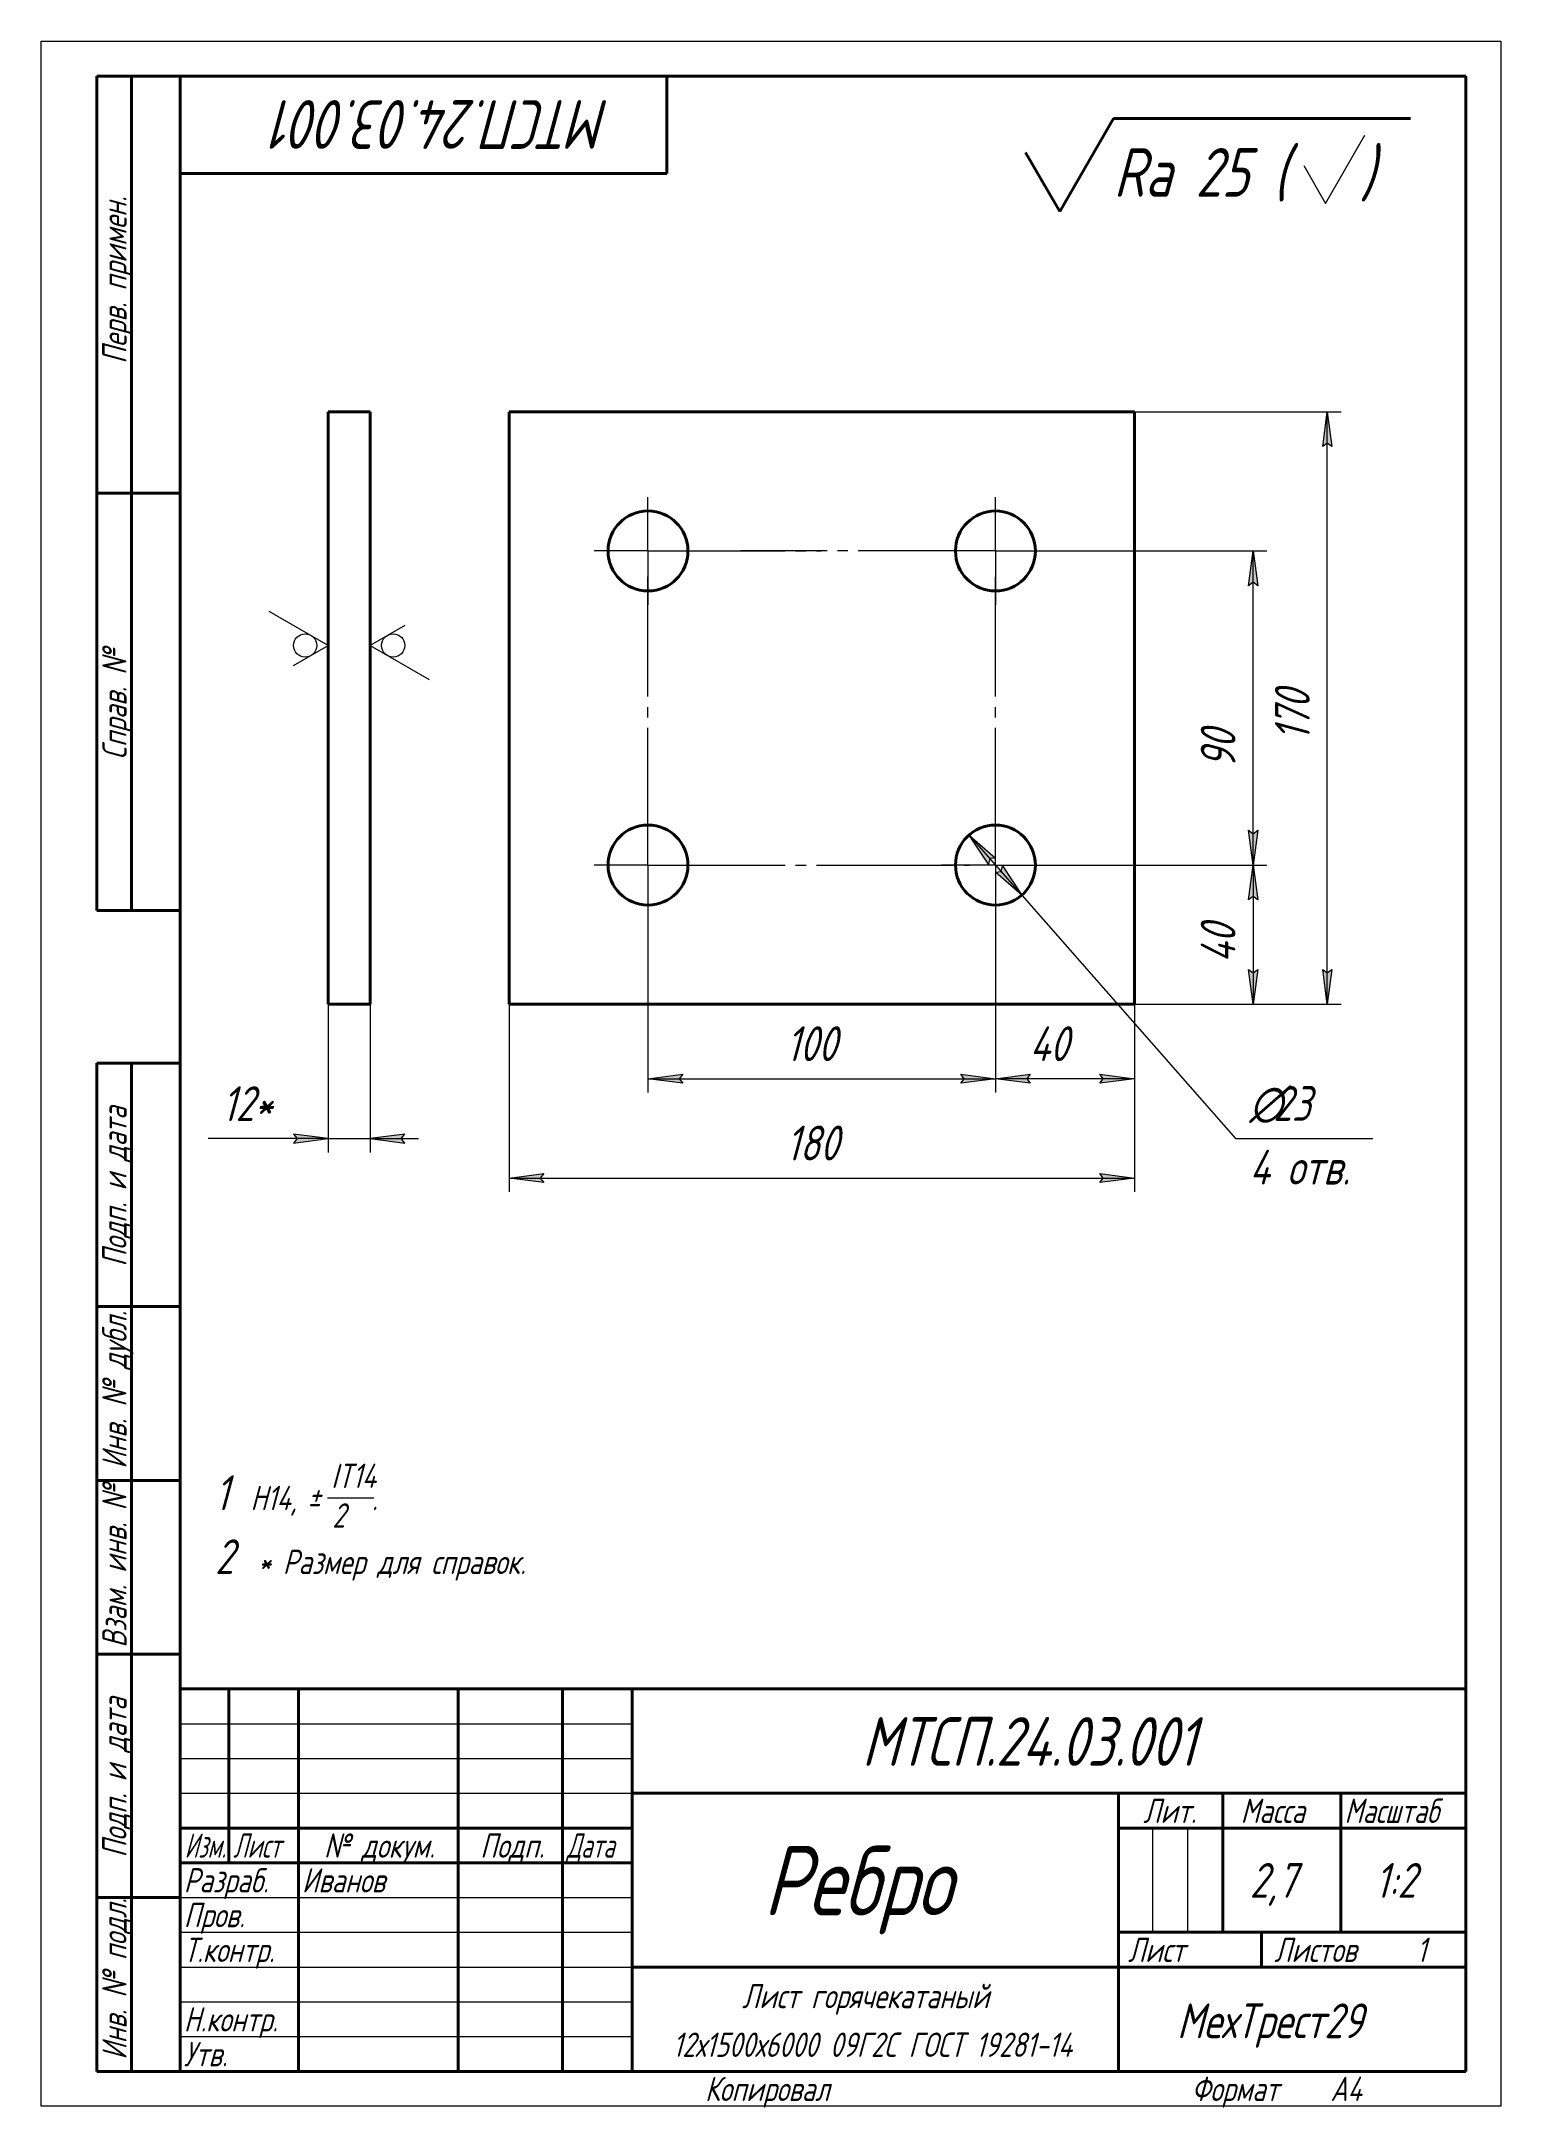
# Model space of a CAD drawing. Header units: millimetres. Extents: x 0 to 210, y 0 to 297.
import ezdxf

# ---------------------------------------------------------------- set-up
doc = ezdxf.new("R2010")
doc.units = ezdxf.units.MM
for name, pattern in [('K5LT_AXLED', [24.236477, 19.736477, -1.5, 1.5, -1.5]), ('K5LT_BASIC', [0]), ('K5LT_THIN', [0])]:
    doc.linetypes.add(name, pattern=pattern)
doc.layers.add('Системный слой', color=7, linetype='Continuous')
doc.styles.add('KDIMTEXTSTYLE', font='GOST_AU.SHX', dxfattribs={"width": 0.96, "oblique": 15, "height": 5})
doc.styles.add('KTEXTSTYLE', font='GOST_AU.SHX', dxfattribs={"width": 0.96, "height": 5})
doc.dimstyles.new('KDIMSTYLE (0.50)', dxfattribs={"dimtxt": 5, "dimasz": 1, "dimexe": 2, "dimexo": 0, "dimgap": 1, "dimtad": 1, "dimlfac": 2, "dimtxsty": 'KDIMTEXTSTYLE', "dimsah": 1, "dimcen": 0, "dimdle": 1, "dimadec": 0, "dimazin": 0, "dimtfac": 0.667, "dimtmove": 0, "dimatfit": 3, "dimfxl": 1, "dimtvp": 1, "dimtolj": 1, "dimtzin": 0, "dimarcsym": 0})

# ---------------------------------------------------------------- blocks, each defined once
blk = doc.blocks.new('D0')
at = {"layer": 'Системный слой'}
blk.add_hatch(color=7, dxfattribs=at).paths.add_polyline_path([(51.8, 139.16), (52.3, 139.82), (47.3, 139.16), (52.3, 138.5)])
at = {"layer": 'Системный слой', "color": 7, "linetype": 'K5LT_THIN', "lineweight": 18}
for p, q in [((41.3, 158.51), (41.3, 137.16)), ((47.3, 158.51), (47.3, 137.16)), ((52.3, 139.82), (47.3, 139.16)), ((51.8, 139.16), (52.3, 139.82)), ((41.3, 139.16), (38.3, 139.16)), ((41.3, 139.16), (47.3, 139.16)), ((47.3, 139.16), (52.3, 138.5)), ((47.3, 139.16), (54.3, 139.16)), ((52.3, 138.5), (51.8, 139.16))]:
    blk.add_line(p, q, dxfattribs=at)
blk.add_wipeout([(26.01, 140.16), (26.01, 147.29), (35.89, 147.29), (35.89, 140.16)]).dxf.layer = 'Системный слой'
at = {"layer": 'Системный слой'}
blk.add_hatch(color=7, dxfattribs=at).paths.add_polyline_path([(36.3, 138.5), (41.3, 139.16), (36.3, 139.82), (36.8, 139.16)])
at = {"layer": 'Системный слой', "color": 7, "linetype": 'K5LT_THIN', "lineweight": 18}
for p, q in [((41.3, 139.16), (36.3, 139.82)), ((36.3, 139.82), (36.8, 139.16)), ((38.3, 139.16), (24.01, 139.16)), ((41.3, 139.16), (34.3, 139.16)), ((36.8, 139.16), (36.3, 138.5)), ((36.3, 138.5), (41.3, 139.16))]:
    blk.add_line(p, q, dxfattribs=at)
at = {"layer": 'Системный слой', "color": 7, "insert": (26.01, 146.69), "char_height": 5, "attachment_point": 1, "style": 'KTEXTSTYLE'}
blk.add_mtext('\\H3.5;\\W0.965;\\Q15;\\Q15;\\H5.00;12*', dxfattribs=at)
blk = doc.blocks.new('KDIMARROW_02')
at = {"layer": 'Системный слой'}
blk.add_hatch(color=0, dxfattribs=at).paths.add_polyline_path([(4.5, 0), (5, 0.66), (0, 0), (5, -0.66)])
at = {"layer": 'Системный слой', "color": 0, "linetype": 'K5LT_THIN', "lineweight": 18}
for p, q in [((0, 0), (-1, 0)), ((5, 0.66), (0, 0)), ((0, 0), (5, -0.66)), ((0, 0), (7, 0)), ((4.5, 0), (5, 0.66)), ((5, -0.66), (4.5, 0))]:
    blk.add_line(p, q, dxfattribs=at)
blk = doc.blocks.new('U0')
at = {"layer": 'Системный слой', "color": 7, "linetype": 'K5LT_THIN', "lineweight": 18}
for p, q in [((41.3, 210.1), (32.8, 215.01)), ((36.3, 207.22), (41.3, 210.1))]:
    blk.add_line(p, q, dxfattribs=at)
blk.add_arc((37.97, 210.1), 1.67, 0, 360, dxfattribs=at)
blk = doc.blocks.new('U1')
at = {"layer": 'Системный слой', "color": 7, "linetype": 'K5LT_THIN', "lineweight": 18}
for p, q in [((52.3, 212.99), (47.3, 210.1)), ((47.3, 210.1), (55.8, 205.19))]:
    blk.add_line(p, q, dxfattribs=at)
blk.add_arc((50.63, 210.1), 1.67, 0, 360, dxfattribs=at)
blk = doc.blocks.new('U2')
at = {"layer": 'Системный слой', "color": 30, "linetype": 'K5LT_AXLED', "lineweight": 18, "true_color": 0xff8000}
for q in [(87.3, 219.95), (79.55, 178.51), (133.55, 178.51), (87.3, 170.76)]:
    blk.add_line((87.3, 178.51), q, dxfattribs=at)
blk = doc.blocks.new('U3')
at = {"layer": 'Системный слой', "color": 30, "linetype": 'K5LT_AXLED', "lineweight": 18, "true_color": 0xff8000}
for q in [(87.3, 231.45), (79.55, 223.7), (112.24, 223.7), (87.3, 215.95)]:
    blk.add_line((87.3, 223.7), q, dxfattribs=at)
blk = doc.blocks.new('U4')
at = {"layer": 'Системный слой', "color": 30, "linetype": 'K5LT_AXLED', "lineweight": 18, "true_color": 0xff8000}
for q in [(137.3, 219.95), (129.55, 178.51), (145.05, 178.51), (137.3, 170.76)]:
    blk.add_line((137.3, 178.51), q, dxfattribs=at)
blk = doc.blocks.new('U5')
at = {"layer": 'Системный слой', "color": 30, "linetype": 'K5LT_AXLED', "lineweight": 18, "true_color": 0xff8000}
for q in [(137.3, 231.45), (100.67, 223.7), (145.05, 223.7), (137.3, 215.95)]:
    blk.add_line((137.3, 223.7), q, dxfattribs=at)
blk = doc.blocks.new('D1')
at = {"layer": 'Системный слой'}
for points in [[(72.3, 132.84), (71.8, 133.5), (72.3, 134.16), (67.3, 133.5)], [(157.3, 133.5), (152.3, 134.16), (152.8, 133.5), (152.3, 132.84)]]:
    blk.add_hatch(color=7, dxfattribs=at).paths.add_polyline_path(points)
at = {"layer": 'Системный слой', "color": 7, "linetype": 'K5LT_THIN', "lineweight": 18}
for p, q in [((67.3, 158.51), (67.3, 131.5)), ((157.3, 158.51), (157.3, 131.5)), ((67.3, 133.5), (72.3, 134.16)), ((72.3, 134.16), (71.8, 133.5)), ((152.8, 133.5), (152.3, 134.16)), ((152.3, 134.16), (157.3, 133.5)), ((72.3, 132.84), (67.3, 133.5)), ((71.8, 133.5), (72.3, 132.84)), ((157.3, 133.5), (152.3, 132.84)), ((152.3, 132.84), (152.8, 133.5))]:
    blk.add_line(p, q, dxfattribs=at)
blk.add_wipeout([(107.16, 134.5), (107.16, 141.63), (117.03, 141.63), (117.03, 134.5)]).dxf.layer = 'Системный слой'
blk.add_line((67.3, 133.5), (157.3, 133.5), dxfattribs=at)
at = {"layer": 'Системный слой', "color": 7, "insert": (107.16, 141.03), "char_height": 5, "attachment_point": 1, "style": 'KTEXTSTYLE'}
blk.add_mtext('\\H3.5;\\W0.965;\\Q15;\\Q15;\\H5.00;180', dxfattribs=at)
blk = doc.blocks.new('KDIMARROW_01')
at = {"layer": 'Системный слой'}
blk.add_hatch(color=0, dxfattribs=at).paths.add_polyline_path([(-5, -0.66), (0, 0), (-5, 0.66), (-4.5, 0)])
at = {"layer": 'Системный слой', "color": 0, "linetype": 'K5LT_THIN', "lineweight": 18}
for p, q in [((-4.5, 0), (-5, 0.66)), ((-5, 0.66), (0, 0)), ((0, 0), (-5, -0.66)), ((-5, -0.66), (-4.5, 0)), ((0, 0), (-1, 0))]:
    blk.add_line(p, q, dxfattribs=at)
blk = doc.blocks.new('D2')
at = {"layer": 'Системный слой'}
for points in [[(185.71, 238.7), (185.05, 243.7), (184.39, 238.7), (185.05, 239.2)], [(185.05, 158.51), (185.71, 163.51), (185.05, 163.01), (184.39, 163.51)]]:
    blk.add_hatch(color=7, dxfattribs=at).paths.add_polyline_path(points)
at = {"layer": 'Системный слой', "color": 7, "linetype": 'K5LT_THIN', "lineweight": 18}
for p, q in [((157.3, 243.7), (187.05, 243.7)), ((184.39, 238.7), (185.05, 243.7)), ((185.05, 243.7), (185.71, 238.7)), ((185.05, 239.2), (184.39, 238.7)), ((185.71, 238.7), (185.05, 239.2)), ((185.05, 158.51), (184.39, 163.51)), ((184.39, 163.51), (185.05, 163.01)), ((185.05, 163.01), (185.71, 163.51)), ((185.71, 163.51), (185.05, 158.51)), ((157.3, 158.51), (187.05, 158.51))]:
    blk.add_line(p, q, dxfattribs=at)
blk.add_wipeout([(184.05, 196.37), (176.92, 196.37), (176.92, 206.24), (184.05, 206.24)]).dxf.layer = 'Системный слой'
blk.add_line((185.05, 158.51), (185.05, 243.7), dxfattribs=at)
at = {"layer": 'Системный слой', "color": 7, "insert": (177.52, 196.37), "char_height": 5, "attachment_point": 1, "rotation": 90, "style": 'KTEXTSTYLE'}
blk.add_mtext('\\H3.5;\\W0.965;\\Q15;\\Q15;\\H5.00;170', dxfattribs=at)
blk = doc.blocks.new('D3')
at = {"layer": 'Системный слой'}
for points in [[(91.8, 147.78), (92.3, 148.44), (87.3, 147.78), (92.3, 147.12)], [(137.3, 147.78), (132.3, 148.44), (132.8, 147.78), (132.3, 147.12)]]:
    blk.add_hatch(color=7, dxfattribs=at).paths.add_polyline_path(points)
at = {"layer": 'Системный слой', "color": 7, "linetype": 'K5LT_THIN', "lineweight": 18}
for p, q in [((87.3, 178.51), (87.3, 145.78)), ((137.3, 178.51), (137.3, 145.78)), ((87.3, 147.78), (92.3, 148.44)), ((92.3, 147.12), (87.3, 147.78)), ((92.3, 148.44), (91.8, 147.78)), ((91.8, 147.78), (92.3, 147.12)), ((132.8, 147.78), (132.3, 148.44)), ((132.3, 148.44), (137.3, 147.78)), ((137.3, 147.78), (132.3, 147.12)), ((132.3, 147.12), (132.8, 147.78))]:
    blk.add_line(p, q, dxfattribs=at)
blk.add_wipeout([(107.16, 148.78), (107.16, 155.92), (117.03, 155.92), (117.03, 148.78)]).dxf.layer = 'Системный слой'
blk.add_line((87.3, 147.78), (137.3, 147.78), dxfattribs=at)
at = {"layer": 'Системный слой', "color": 7, "insert": (107.16, 155.32), "char_height": 5, "attachment_point": 1, "style": 'KTEXTSTYLE'}
blk.add_mtext('\\H3.5;\\W0.965;\\Q15;\\Q15;\\H5.00;100', dxfattribs=at)
blk = doc.blocks.new('D4')
at = {"layer": 'Системный слой'}
blk.add_hatch(color=7, dxfattribs=at).paths.add_polyline_path([(157.3, 147.78), (152.3, 148.44), (152.8, 147.78), (152.3, 147.12)])
at = {"layer": 'Системный слой', "color": 7, "linetype": 'K5LT_THIN', "lineweight": 18}
for p, q in [((137.3, 178.51), (137.3, 145.78)), ((157.3, 158.51), (157.3, 145.78)), ((152.8, 147.78), (152.3, 148.44)), ((152.3, 148.44), (157.3, 147.78)), ((157.3, 147.78), (152.3, 147.12)), ((152.3, 147.12), (152.8, 147.78))]:
    blk.add_line(p, q, dxfattribs=at)
blk.add_wipeout([(142.21, 148.78), (142.21, 155.92), (150.06, 155.92), (150.06, 148.78)]).dxf.layer = 'Системный слой'
at = {"layer": 'Системный слой'}
blk.add_hatch(color=7, dxfattribs=at).paths.add_polyline_path([(141.8, 147.78), (142.3, 148.44), (137.3, 147.78), (142.3, 147.12)])
at = {"layer": 'Системный слой', "color": 7, "linetype": 'K5LT_THIN', "lineweight": 18}
for p, q in [((137.3, 147.78), (142.3, 148.44)), ((142.3, 147.12), (137.3, 147.78)), ((157.3, 147.78), (137.3, 147.78)), ((142.3, 148.44), (141.8, 147.78)), ((141.8, 147.78), (142.3, 147.12))]:
    blk.add_line(p, q, dxfattribs=at)
at = {"layer": 'Системный слой', "color": 7, "insert": (142.21, 155.32), "char_height": 5, "attachment_point": 1, "style": 'KTEXTSTYLE'}
blk.add_mtext('\\H3.5;\\W0.965;\\Q15;\\Q15;\\H5.00;40', dxfattribs=at)
blk = doc.blocks.new('D5')
at = {"layer": 'Системный слой', "color": 7, "linetype": 'K5LT_THIN', "lineweight": 18}
for p, q in [((137.3, 178.51), (176.37, 178.51)), ((137.3, 158.51), (176.37, 158.51))]:
    blk.add_line(p, q, dxfattribs=at)
blk.add_wipeout([(173.37, 164.43), (166.24, 164.43), (166.24, 172.27), (173.37, 172.27)]).dxf.layer = 'Системный слой'
at = {"layer": 'Системный слой'}
for points in [[(175.03, 173.51), (174.37, 178.51), (173.72, 173.51), (174.37, 174.01)], [(174.37, 158.51), (175.03, 163.51), (174.37, 163.01), (173.72, 163.51)]]:
    blk.add_hatch(color=7, dxfattribs=at).paths.add_polyline_path(points)
at = {"layer": 'Системный слой', "color": 7, "linetype": 'K5LT_THIN', "lineweight": 18}
for p, q in [((173.72, 173.51), (174.37, 178.51)), ((174.37, 178.51), (175.03, 173.51)), ((174.37, 178.51), (174.37, 158.51)), ((174.37, 174.01), (173.72, 173.51)), ((175.03, 173.51), (174.37, 174.01)), ((174.37, 158.51), (173.72, 163.51)), ((173.72, 163.51), (174.37, 163.01)), ((174.37, 163.01), (175.03, 163.51)), ((175.03, 163.51), (174.37, 158.51))]:
    blk.add_line(p, q, dxfattribs=at)
at = {"layer": 'Системный слой', "color": 7, "insert": (166.84, 164.43), "char_height": 5, "attachment_point": 1, "rotation": 90, "style": 'KTEXTSTYLE'}
blk.add_mtext('\\H3.5;\\W0.965;\\Q15;\\Q15;\\H5.00;40', dxfattribs=at)
blk = doc.blocks.new('D6')
at = {"layer": 'Системный слой'}
for points in [[(175.03, 218.7), (174.37, 223.7), (173.72, 218.7), (174.37, 219.2)], [(174.37, 178.51), (175.03, 183.51), (174.37, 183.01), (173.72, 183.51)]]:
    blk.add_hatch(color=7, dxfattribs=at).paths.add_polyline_path(points)
at = {"layer": 'Системный слой', "color": 7, "linetype": 'K5LT_THIN', "lineweight": 18}
for p, q in [((137.3, 223.7), (176.37, 223.7)), ((173.72, 218.7), (174.37, 223.7)), ((174.37, 223.7), (175.03, 218.7)), ((174.37, 219.2), (173.72, 218.7)), ((175.03, 218.7), (174.37, 219.2)), ((174.37, 178.51), (173.72, 183.51)), ((173.72, 183.51), (174.37, 183.01)), ((174.37, 183.01), (175.03, 183.51)), ((175.03, 183.51), (174.37, 178.51)), ((137.3, 178.51), (176.37, 178.51))]:
    blk.add_line(p, q, dxfattribs=at)
blk.add_wipeout([(173.37, 192.43), (166.24, 192.43), (166.24, 200.27), (173.37, 200.27)]).dxf.layer = 'Системный слой'
blk.add_line((174.37, 178.51), (174.37, 223.7), dxfattribs=at)
at = {"layer": 'Системный слой', "color": 7, "insert": (166.84, 192.43), "char_height": 5, "attachment_point": 1, "rotation": 90, "style": 'KTEXTSTYLE'}
blk.add_mtext('\\H3.5;\\W0.965;\\Q15;\\Q15;\\H5.00;90', dxfattribs=at)
blk = doc.blocks.new('D7')
at = {"layer": 'Системный слой'}
for points in [[(137.3, 179.51), (133.51, 182.83), (136.31, 178.64), (136.48, 179.45)], [(141.09, 174.19), (138.29, 178.38), (138.12, 177.57), (137.3, 177.51)]]:
    blk.add_hatch(color=7, dxfattribs=at).paths.add_polyline_path(points)
at = {"layer": 'Системный слой', "color": 7, "linetype": 'K5LT_THIN', "lineweight": 18}
for p, q in [((133.51, 182.83), (137.3, 179.51)), ((136.31, 178.64), (133.51, 182.83)), ((133.51, 182.83), (141.09, 174.19)), ((136.48, 179.45), (136.31, 178.64)), ((137.3, 179.51), (136.48, 179.45)), ((138.12, 177.57), (138.29, 178.38)), ((138.29, 178.38), (141.09, 174.19)), ((137.3, 177.51), (138.12, 177.57)), ((141.09, 174.19), (137.3, 177.51)), ((141.09, 174.19), (171.84, 139.16))]:
    blk.add_line(p, q, dxfattribs=at)
blk.add_wipeout([(173.84, 131.02), (173.84, 147.42), (188.95, 147.42), (188.95, 131.02)]).dxf.layer = 'Системный слой'
blk.add_line((171.84, 139.16), (191.58, 139.16), dxfattribs=at)
at = {"layer": 'Системный слой', "color": 7, "char_height": 5, "attachment_point": 1, "style": 'KTEXTSTYLE'}
for s, insert in [('\\H3.5;\\W0.965;\\Q15;\\Q15;\\H5.00;∅', (173.84, 146.72)), ('\\H3.5;\\W0.965;\\Q15;\\Q15;\\H5.00;23', (177.28, 146.72)), ('\\H3.5;\\W0.965;\\Q15;\\Q15;\\H5.00;4 отв.', (173.84, 137.56))]:
    blk.add_mtext(s, dxfattribs=dict(at, insert=insert))
blk = doc.blocks.new('U6')
at = {"color": 7, "linetype": 'K5LT_THIN', "lineweight": 18}
for p, q in [((0, 0), (0, 297)), ((0, 297), (210, 297)), ((210, 297), (210, 0)), ((20, 55), (85, 55)), ((20, 50), (85, 50)), ((20, 45), (85, 45)), ((159.96, 25), (159.96, 40)), ((164.98, 25), (164.98, 40)), ((20, 30), (85, 30)), ((20, 25), (85, 25)), ((20, 20), (85, 20)), ((20, 15), (85, 15)), ((20, 10), (85, 10)), ((210, 0), (0, 0))]:
    blk.add_line(p, q, dxfattribs=at)
at = {"color": 150, "linetype": 'K5LT_BASIC', "lineweight": 40, "true_color": 0x0080ff}
for p, q in [((8, 172), (8, 292)), ((20, 292), (8, 292)), ((13, 172), (13, 292)), ((20, 5), (20, 292)), ((20, 292), (205, 292)), ((90, 292), (90, 278)), ((205, 292), (205, 5)), ((90, 278), (20, 278)), ((20, 232), (8, 232)), ((20, 172), (8, 172)), ((8, 5), (8, 150)), ((20, 150), (8, 150)), ((13, 5), (13, 150)), ((20, 115), (8, 115)), ((20, 90), (8, 90)), ((20, 65), (8, 65)), ((20, 60), (205, 60)), ((20, 5), (20, 60)), ((27, 35), (27, 60)), ((37, 5), (37, 60)), ((60, 5), (60, 60)), ((75, 5), (75, 60)), ((85, 5), (85, 60)), ((85, 45), (205, 45)), ((155, 5), (155, 45)), ((170, 25), (170, 45)), ((187, 25), (187, 45)), ((20, 40), (85, 40)), ((155, 40), (170, 40)), ((170, 40), (205, 40)), ((20, 35), (85, 35)), ((20, 30), (8, 30)), ((155, 25), (205, 25)), ((175.57, 20), (175.57, 25)), ((85, 20), (155, 20)), ((155, 20), (205, 20)), ((20, 5), (8, 5)), ((205, 5), (20, 5))]:
    blk.add_line(p, q, dxfattribs=at)
at = {"color": 7, "attachment_point": 1, "style": 'KTEXTSTYLE'}
for s, insert, char_height, rotation in [('\\H3.5;\\W0.965;\\Q15;\\Q15;\\H7.00;МТСП.24.03.001', (81.93, 281.55), 7, 180), ('\\H3.5;\\W0.965;\\Q15;\\Q15;Перв. примен.', (8.77, 250.61), 3.5, 90), ('\\H3.5;\\W0.965;\\Q15;\\Q15;Справ. №', (8.77, 193.68), 3.5, 90), ('\\H3.5;\\W0.965;\\Q15;\\Q15;Подп. и дата', (8.77, 120.75), 3.5, 90), ('\\H3.5;\\W0.965;\\Q15;\\Q15;Инв. № дубл.', (8.77, 91.67), 3.5, 90), ('\\H3.5;\\W0.965;\\Q15;\\Q15;Взам. инв. №', (8.77, 65.94), 3.5, 90), ('\\H3.5;\\W0.965;\\Q15;\\Q15;Подп. и дата', (8.77, 35.75), 3.5, 90), ('\\H3.5;\\W0.965;\\Q15;\\Q15;Инв. № подл.', (8.77, 6.67), 3.5, 90)]:
    blk.add_mtext(s, dxfattribs=dict(at, insert=insert, char_height=char_height, rotation=rotation))
for s, insert, char_height in [('\\H3.5;\\W0.965;\\Q15;\\Q15;\\H7.00;МТСП.24.03.001', (118.07, 55.95), 7), ('\\H3.5;\\W0.965;\\Q15;\\Q15;Лит.', (158.56, 44.23), 3.5), ('\\H3.5;\\W0.965;\\Q15;\\Q15;Масса', (172.58, 44.23), 3.5), ('\\H3.5;\\W0.965;\\Q15;\\Q15;\\W0.941;Масштаб', (187.52, 44.23), 3.5), ('\\H3.5;\\W0.965;\\Q15;\\Q15;\\W0.797;Изм.', (20.61, 39.23), 3.5), ('\\H3.5;\\W0.965;\\Q15;\\Q15;\\W0.807;Лист', (27.6, 39.23), 3.5), ('\\H3.5;\\W0.965;\\Q15;\\Q15;№ докум.', (40.67, 39.23), 3.5), ('\\H3.5;\\W0.965;\\Q15;\\Q15;Подп.', (63.15, 39.23), 3.5), ('\\H3.5;\\W0.965;\\Q15;\\Q15;\\W0.807;Дата', (75.6, 39.23), 3.5), ('\\H3.5;\\W0.965;\\Q15;\\Q15;\\H10.00;Ребро', (103.89, 37.43), 10), ('\\H3.5;\\W0.965;\\Q15;\\Q15;Разраб.', (20.5, 34.23), 3.5), ('\\H3.5;\\W0.965;\\Q15;\\Q15;Иванов', (37.5, 34.23), 3.5), ('\\H3.5;\\W0.965;\\Q15;\\Q15;\\H5.00;2,7', (173.89, 34.97), 5), ('\\H3.5;\\W0.965;\\Q15;\\Q15;\\H5.00;1:2', (191.92, 34.97), 5), ('\\H3.5;\\W0.965;\\Q15;\\Q15;Пров.', (20.5, 29.23), 3.5), ('\\H3.5;\\W0.965;\\Q15;\\Q15;Т.контр.', (20.5, 24.23), 3.5), ('\\H3.5;\\W0.965;\\Q15;\\Q15;Лист', (156.36, 24.23), 3.5), ('\\H3.5;\\W0.965;\\Q15;\\Q15;Листов', (177.41, 24.23), 3.5), ('\\H3.5;\\W0.965;\\Q15;\\Q15;1', (197.91, 24.23), 3.5), ('\\H3.5;\\W0.965;\\Q15;\\Q15;Лист горячекатаный', (100.84, 17.58), 3.5), ('\\H3.5;\\W0.965;\\Q15;\\Q15;Н.контр.', (20.5, 14.23), 3.5), ('\\H3.5;\\W0.965;\\Q15;\\Q15;\\H5.00;МехТрест29', (163.41, 14.77), 5), ('\\H3.5;\\W0.965;\\Q15;\\Q15;Утв.', (20.5, 9.23), 3.5), ('\\H3.5;\\W0.965;\\Q15;\\Q15;   12х1500х6000 09Г2С ГОСТ 19281-14', (85.66, 10.58), 3.5), ('\\H3.5;\\W0.965;\\Q15;\\Q15;Копировал', (95.5, 4.23), 3.5), ('\\H3.5;\\W0.965;\\Q15;\\Q15;Формат', (165.5, 4.23), 3.5), ('\\H3.5;\\W0.965;\\Q15;\\Q15;A4', (185.5, 4.23), 3.5)]:
    blk.add_mtext(s, dxfattribs=dict(at, insert=insert, char_height=char_height))
blk = doc.blocks.new('U7')
at = {"color": 7, "linetype": 'K5LT_THIN', "lineweight": 18}
blk.add_line((41.2, 87.48), (47.87, 87.48), dxfattribs=at)
at = {"color": 7, "attachment_point": 1, "style": 'KTEXTSTYLE'}
for s, insert, char_height in [('\\H3.5;\\W0.965;\\Q15;\\Q15;IT14', (41.72, 92.41), 3.5), ('\\H3.5;\\W0.965;\\Q15;\\Q15;\\H5.00;1', (25, 90.73), 5), ('\\H3.5;\\W0.965;\\Q15;\\Q15;H14, ', (30.12, 89.23), 3.5), ('\\H3.5;\\W0.965;\\Q15;\\Q15;±', (38.27, 89.23), 3.5), ('\\H3.5;\\W0.965;\\Q15;\\Q15;2', (41.87, 86.71), 3.5), ('\\H3.5;\\W0.965;\\Q15;\\Q15;.', (47.58, 89.23), 3.5), ('\\H3.5;\\W0.965;\\Q15;\\Q15;\\H5.00;2', (25, 81.53), 5), ('\\H3.5;\\W0.965;\\Q15;\\Q15;* Размер для справок.', (31.17, 80.03), 3.5)]:
    blk.add_mtext(s, dxfattribs=dict(at, insert=insert, char_height=char_height))
blk = doc.blocks.new('U8')
at = {"color": 150, "linetype": 'K5LT_BASIC', "lineweight": 40, "true_color": 0x0080ff}
for p, q in [((146.55, 272.51), (154.28, 285.91)), ((154.28, 285.91), (197, 285.91)), ((141.64, 281.01), (146.55, 272.51))]:
    blk.add_line(p, q, dxfattribs=at)
at = {"color": 7, "linetype": 'K5LT_THIN', "lineweight": 18}
for p, q in [((184.77, 273.69), (190.45, 283.49)), ((181.67, 279.13), (184.77, 273.69))]:
    blk.add_line(p, q, dxfattribs=at)
at = {"color": 7, "char_height": 7, "attachment_point": 1, "style": 'KTEXTSTYLE'}
for s, insert in [('\\H3.5;\\W0.965;\\Q15;\\Q15;\\H7.00;Ra 25 (', (154.28, 281.65)), ('\\H3.5;\\W0.965;\\Q15;\\Q15;\\H7.00;)', (189.75, 281.65))]:
    blk.add_mtext(s, dxfattribs=dict(at, insert=insert))

msp = doc.modelspace()

# ---------------------------------------------------------------- linework, layer by layer
at = {"layer": 'Системный слой', "color": 150, "linetype": 'K5LT_BASIC', "lineweight": 40, "true_color": 0x0080ff}
for p, q in [((41.2996, 243.696), (41.2996, 158.5105)), ((41.2996, 243.696), (47.2996, 243.696)), ((47.2996, 243.696), (47.2996, 158.5105)), ((67.2996, 158.5105), (67.2996, 243.696)), ((67.2996, 243.696), (157.2996, 243.696)), ((157.2996, 243.696), (157.2996, 158.5105)), ((41.2996, 158.5105), (47.2996, 158.5105)), ((157.2996, 158.5105), (67.2996, 158.5105))]:
    msp.add_line(p, q, dxfattribs=at)
for centre in [(87.2996, 223.696), (137.2996, 223.696), (87.2996, 178.5105), (137.2996, 178.5105)]:
    msp.add_circle(centre, 5.75, dxfattribs=at)

# ---------------------------------------------------------------- block references
for name in ['U8', 'U7']:
    msp.add_blockref(name, (0, 0))
at = {"layer": 'Системный слой'}
for name in ['U3', 'U5', 'U2', 'U4', 'U0', 'U1']:
    msp.add_blockref(name, (0, 0), dxfattribs=at)

# ---------------------------------------------------------------- next in the draw order: dimensions: what is measured, and where the dimension line sits
at = {"layer": 'Системный слой', "color": 7}
for base, p1, p2, override, picture, middle in [((41.2996, 139.1581), (47.2996, 158.5105), (41.2996, 158.5105), {"dimexo": 0, "dimpost": '\\H5.0;\\W0.965;\\Q15;<>\\H5.0;\\W0.965;\\Q15;\\Q15;*', "dimblk1": 'KDIMARROW_02', "dimblk2": 'KDIMARROW_02', "dimse1": 0, "dimse2": 0, "dimclrt": 7, "dimtol": 1, "dimtp": 0, "dimtm": 0, "dimtdec": 5, "dimtolj": 1}, 'D0', (31.1563, 139.1581)), ((67.2996, 133.4968), (157.2996, 158.5105), (67.2996, 158.5105), {"dimexo": 0, "dimpost": '\\H5.0;\\W0.965;\\Q15;<>', "dimblk1": 'KDIMARROW_01', "dimblk2": 'KDIMARROW_01', "dimse1": 0, "dimse2": 0, "dimclrt": 7, "dimtol": 1, "dimtp": 0, "dimtm": 0, "dimtdec": 5, "dimtolj": 1}, 'D1', (112.2996, 133.4968))]:
    dim = msp.add_linear_dim(base=base, p1=p1, p2=p2, dimstyle='KDIMSTYLE (0.50)', override=override, dxfattribs=at)
    dim.commit()
    dim.dimension.update_dxf_attribs({"geometry": picture, "text_midpoint": middle, "dimtype": 160})

# ---------------------------------------------------------------- next in the draw order: dimensions: what is measured, and where the dimension line sits
dim = msp.add_linear_dim(base=(185.053, 158.5105), p1=(157.2996, 243.696), p2=(157.2996, 158.5105), angle=90, dimstyle='KDIMSTYLE (0.50)', override={"dimexo": 0, "dimpost": '\\H5.0;\\W0.965;\\Q15;<>', "dimblk1": 'KDIMARROW_01', "dimblk2": 'KDIMARROW_01', "dimse1": 0, "dimse2": 0, "dimclrt": 7, "dimtol": 1, "dimtp": 0, "dimtm": 0, "dimtdec": 5, "dimtolj": 1}, dxfattribs=at)
dim.commit()
dim.dimension.update_dxf_attribs({"geometry": 'D2', "text_midpoint": (185.053, 201.5105), "dimtype": 160})
dim = msp.add_linear_dim(base=(87.2996, 147.7815), p1=(137.2996, 178.5105), p2=(87.2996, 178.5105), dimstyle='KDIMSTYLE (0.50)', override={"dimexo": 0, "dimpost": '\\H5.0;\\W0.965;\\Q15;<>', "dimblk1": 'KDIMARROW_01', "dimblk2": 'KDIMARROW_01', "dimse1": 0, "dimse2": 0, "dimclrt": 7, "dimtol": 1, "dimtp": 0, "dimtm": 0, "dimtdec": 5, "dimtolj": 1}, dxfattribs=at)
dim.commit()
dim.dimension.update_dxf_attribs({"geometry": 'D3', "text_midpoint": (112.2996, 147.7815), "dimtype": 160})

# ---------------------------------------------------------------- next in the draw order: dimensions: what is measured, and where the dimension line sits
dim = msp.add_linear_dim(base=(157.2996, 147.7815), p1=(137.2996, 178.5105), p2=(157.2996, 158.5105), dimstyle='KDIMSTYLE (0.50)', override={"dimexo": 0, "dimpost": '\\H5.0;\\W0.965;\\Q15;<>', "dimblk1": 'KDIMARROW_01', "dimblk2": 'KDIMARROW_01', "dimse1": 0, "dimse2": 0, "dimclrt": 7, "dimtol": 1, "dimtp": 0, "dimtm": 0, "dimtdec": 5, "dimtolj": 1}, dxfattribs=at)
dim.commit()
dim.dimension.update_dxf_attribs({"geometry": 'D4', "text_midpoint": (146.2996, 147.7815), "dimtype": 160})

# ---------------------------------------------------------------- next in the draw order: dimensions: what is measured, and where the dimension line sits
dim = msp.add_linear_dim(base=(174.3748, 178.5105), p1=(137.2996, 158.5105), p2=(137.2996, 178.5105), angle=90, dimstyle='KDIMSTYLE (0.50)', override={"dimexo": 0, "dimpost": '\\H5.0;\\W0.965;\\Q15;<>', "dimblk1": 'KDIMARROW_01', "dimblk2": 'KDIMARROW_01', "dimse1": 0, "dimse2": 0, "dimclrt": 7, "dimtol": 1, "dimtp": 0, "dimtm": 0, "dimtdec": 5, "dimtolj": 1}, dxfattribs=at)
dim.commit()
dim.dimension.update_dxf_attribs({"geometry": 'D5', "text_midpoint": (174.3748, 168.5105), "dimtype": 160})

# ---------------------------------------------------------------- next in the draw order: dimensions: what is measured, and where the dimension line sits
dim = msp.add_linear_dim(base=(174.3748, 178.5105), p1=(137.2996, 223.696), p2=(137.2996, 178.5105), angle=90, dimstyle='KDIMSTYLE (0.50)', override={"dimexo": 0, "dimpost": '\\H5.0;\\W0.965;\\Q15;<>', "dimblk1": 'KDIMARROW_01', "dimblk2": 'KDIMARROW_01', "dimse1": 0, "dimse2": 0, "dimclrt": 7, "dimtol": 1, "dimtp": 0, "dimtm": 0, "dimtdec": 5, "dimtolj": 1}, dxfattribs=at)
dim.commit()
dim.dimension.update_dxf_attribs({"geometry": 'D6', "text_midpoint": (174.3748, 196.5105), "dimtype": 160})

# ---------------------------------------------------------------- next in the draw order: dimensions: what is measured, and where the dimension line sits
dim = msp.add_diameter_dim_2p(p1=(133.5065, 182.8319), p2=(141.0927, 174.189), dimstyle='KDIMSTYLE (0.50)', override={"dimtih": 1, "dimtoh": 1, "dimpost": '\\H5.0;\\W0.965;\\Q15;<>\\X\\H5.0;\\W0.965;\\Q15;\\Q15;4 отв.', "dimblk1": 'KDIMARROW_01', "dimblk2": 'KDIMARROW_01', "dimclrt": 7, "dimtol": 1, "dimtp": 0, "dimtm": 0, "dimtdec": 5, "dimtmove": 1, "dimatfit": 2, "dimtolj": 1}, dxfattribs=at)
dim.commit()
dim.dimension.update_dxf_attribs({"geometry": 'D7', "text_midpoint": (173.8403, 139.1581)})

# ---------------------------------------------------------------- next in the draw order: block references
msp.add_blockref('U6', (0, 0))

doc.saveas('drawing.dxf')
